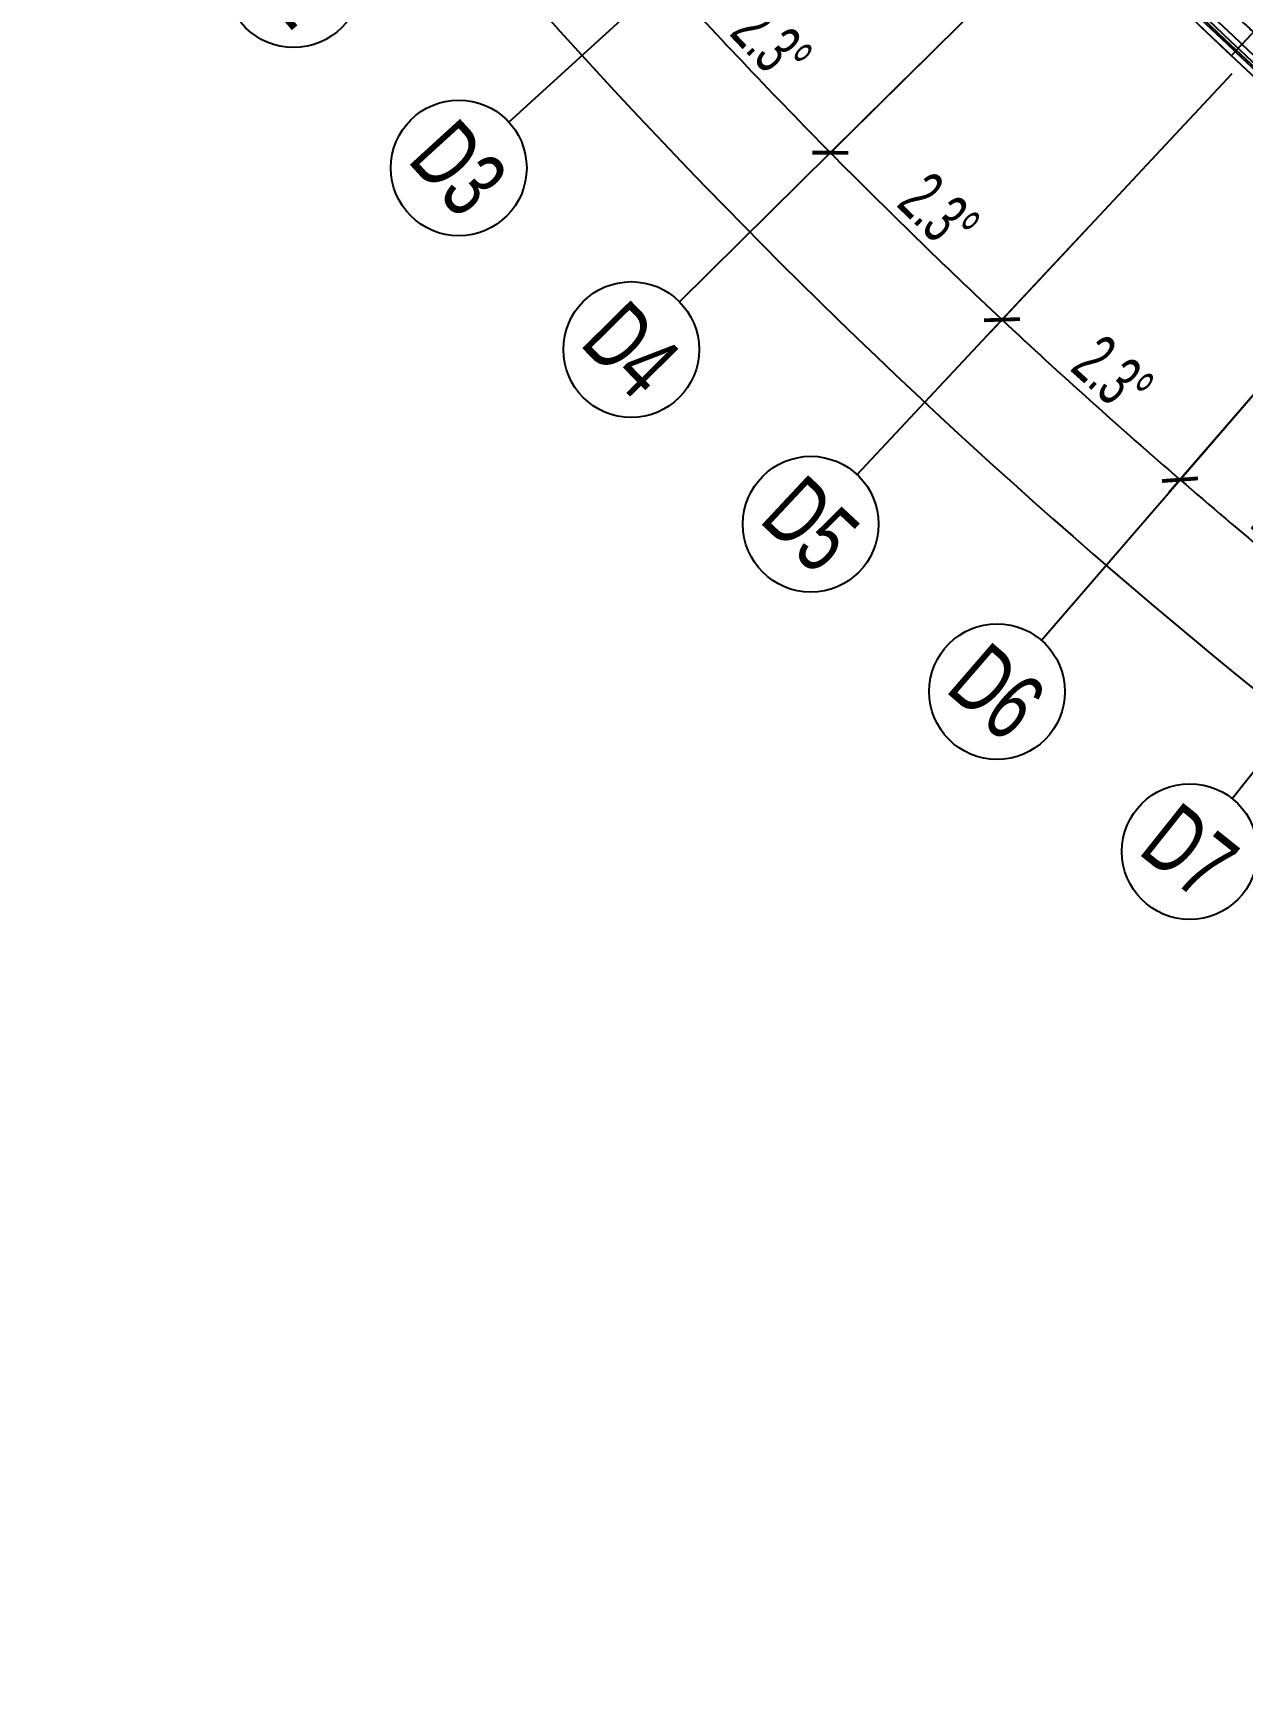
# Model space of a CAD drawing. Extents: x 36903891 to 38126251, y 2073392 to 2924740.
# Drawn here: x 36930451 to 36973210, y 2082007 to 2140173 of the extents above; entities that cross this region are included whole.
import ezdxf
from ezdxf.enums import TextEntityAlignment as Align
from ezdxf.xclip import XClip

# ---------------------------------------------------------------- set-up
doc = ezdxf.new("R2010")
doc.units = 0
doc.header["$LTSCALE"] = 1000
doc.header["$XCLIPFRAME"] = 0
doc.linetypes.add('CENTER', pattern=[2, 1.25, -0.25, 0.25, -0.25])
doc.linetypes.add('CENTER2', pattern=[28.575, 19.05, -3.175, 3.175, -3.175])
doc.layers.get('0').update_dxf_attribs({"color": 8})
doc.layers.get('Defpoints').update_dxf_attribs({"color": 8})
for name, color, linetype in [('#幕墙线-平面', 8, 'Continuous'), ('#标注', 8, 'Continuous'), ('#轴线', 8, 'CENTER2'), ('A-AL-E', 8, 'Continuous'), ('A-FLOR', 8, 'Continuous'), ('A-GRID', 8, 'CENTER'), ('A-ROOF-DRAN', 8, 'Continuous'), ('A-STRS-HRAL', 8, 'Continuous'), ('DIM', 8, 'Continuous')]:
    doc.layers.add(name, color=color, linetype=linetype)
doc.styles.add('#文字', font='jrs.shx', dxfattribs={"width": 0.7, "bigfont": 'hztxt.shx'})
doc.styles.add('JHZX', font='jrs.shx', dxfattribs={"width": 0.6, "bigfont": 'jhz.shx'})
doc.dimstyles.new('JZBZ-600', dxfattribs={"dimscale": 600, "dimtxt": 3, "dimasz": 1.5, "dimexe": 1, "dimexo": 1, "dimgap": 0.5, "dimtad": 1, "dimdec": 0, "dimdsep": 46, "dimtxsty": 'JHZX', "dimblk1": 'ARCHTICK', "dimblk2": 'ARCHTICK', "dimsah": 1, "dimcen": 0, "dimclrd": 1, "dimclre": 1, "dimclrt": 2, "dimadec": 1, "dimazin": 2, "dimtfac": 1, "dimtdec": 0, "dimtix": 1, "dimtmove": 0, "dimatfit": 3, "dimfxl": 1, "dimtolj": 1, "dimlwd": -1, "dimlwe": -1, "dimarcsym": 1})

# ---------------------------------------------------------------- blocks, each defined once
blk = doc.blocks.new('_ARCHTICK')
at = {"color": 0, "linetype": 'ByBlock', "const_width": 0.15}
blk.add_lwpolyline([(-0.5, -0.5), (0.5, 0.5)], dxfattribs=at)
blk = doc.blocks.new('*D96')
at = {"layer": '#标注', "transparency": 16777216}
for p, q in [((36626696, 2798970), (36639772, 2809138)), ((36712456, 2735989), (36718245, 2751509))]:
    blk.add_line(p, q, dxfattribs=at)
blk.add_arc((36780599, 2918657), 179000, 217.87162, 249.54243, dxfattribs=at)
at = {"layer": 'Defpoints', "color": 0, "transparency": 16777216}
for p in [(36780599, 2918657), (36626222, 2798601), (36661822, 2784742), (36712246, 2735427)]:
    blk.add_point(p, dxfattribs=at)
at = {"layer": '#标注', "transparency": 16777216, "xscale": 900, "yscale": 900, "zscale": 900}
for p, rotation in [((36639298, 2808770), 127.8716196905407), ((36718036, 2750946), 339.5424261213195)]:
    blk.add_blockref('_ARCHTICK', p, dxfattribs=dict(at, rotation=rotation))
at = {"layer": '#标注', "transparency": 16777216, "insert": (36675356, 2775350), "char_height": 1800, "attachment_point": 5, "rotation": 323.70702, "style": 'JHZX'}
blk.add_mtext('\\A1;31.7°', dxfattribs=at)
blk = doc.blocks.new('*D99')
at = {"layer": '#标注', "transparency": 16777216}
for p, q in [((36631052, 2782121), (36621821, 2773693)), ((36636558, 2776325), (36627666, 2767539))]:
    blk.add_line(p, q, dxfattribs=at)
blk.add_arc((36780599, 2918657), 214400, 222.39602, 224.65822, dxfattribs=at)
at = {"layer": 'Defpoints', "color": 0, "transparency": 16777216}
for p in [(36780599, 2918657), (36631495, 2782526), (36636985, 2776747), (36624180, 2772026)]:
    blk.add_point(p, dxfattribs=at)
at = {"layer": '#标注', "transparency": 16777216, "xscale": 900, "yscale": 900, "zscale": 900}
for p, rotation in [((36622264, 2774098), 132.396019993021), ((36628093, 2767961), 314.6582207051613)]:
    blk.add_blockref('_ARCHTICK', p, dxfattribs=dict(at, rotation=rotation))
at = {"layer": '#标注', "transparency": 16777216, "insert": (36626018, 2771827), "char_height": 1800, "attachment_point": 5, "rotation": 313.52712, "style": 'JHZX'}
blk.add_mtext('\\A1;2.3°', dxfattribs=at)
blk = doc.blocks.new('*D100')
at = {"layer": '#标注', "transparency": 16777216}
for p, q in [((36636558, 2776325), (36627666, 2767539)), ((36642288, 2770750), (36633751, 2761620))]:
    blk.add_line(p, q, dxfattribs=at)
blk.add_arc((36780599, 2918657), 214400, 224.65822, 226.92042, dxfattribs=at)
at = {"layer": 'Defpoints', "color": 0, "transparency": 16777216}
for p in [(36780599, 2918657), (36636985, 2776747), (36642698, 2771188), (36630090, 2765967)]:
    blk.add_point(p, dxfattribs=at)
at = {"layer": '#标注', "transparency": 16777216, "xscale": 900, "yscale": 900, "zscale": 900}
for p, rotation in [((36628093, 2767961), 134.6582207051657), ((36634160, 2762058), 316.9204202155164)]:
    blk.add_blockref('_ARCHTICK', p, dxfattribs=dict(at, rotation=rotation))
at = {"layer": '#标注', "transparency": 16777216, "insert": (36631934, 2765840), "char_height": 1800, "attachment_point": 5, "rotation": 315.78932, "style": 'JHZX'}
blk.add_mtext('\\A1;2.3°', dxfattribs=at)
blk = doc.blocks.new('*D101')
at = {"layer": '#标注', "transparency": 16777216}
for p, q in [((36642288, 2770750), (36633751, 2761620)), ((36648234, 2765406), (36640064, 2755946))]:
    blk.add_line(p, q, dxfattribs=at)
blk.add_arc((36780599, 2918657), 214400, 226.92042, 229.18262, dxfattribs=at)
at = {"layer": 'Defpoints', "color": 0, "transparency": 16777216}
for p in [(36780599, 2918657), (36642698, 2771188), (36648627, 2765860), (36636234, 2760145)]:
    blk.add_point(p, dxfattribs=at)
at = {"layer": '#标注', "transparency": 16777216, "xscale": 900, "yscale": 900, "zscale": 900}
for p, rotation in [((36634160, 2762058), 136.9204202155466), ((36640456, 2756400), 319.1826197257417)]:
    blk.add_blockref('_ARCHTICK', p, dxfattribs=dict(at, rotation=rotation))
at = {"layer": '#标注', "transparency": 16777216, "insert": (36638082, 2760090), "char_height": 1800, "attachment_point": 5, "rotation": 318.05152, "style": 'JHZX'}
blk.add_mtext('\\A1;2.3°', dxfattribs=at)
blk = doc.blocks.new('*D238')
at = {"layer": '#标注', "transparency": 16777216}
for p, q in [((36648234, 2765406), (36640064, 2755946)), ((36654387, 2760301), (36646596, 2750525))]:
    blk.add_line(p, q, dxfattribs=at)
blk.add_arc((36780599, 2918657), 214400, 229.18262, 231.44482, dxfattribs=at)
at = {"layer": 'Defpoints', "color": 0, "transparency": 16777216}
for p in [(36780599, 2918657), (36648627, 2765860), (36654761, 2760770), (36642603, 2754570)]:
    blk.add_point(p, dxfattribs=at)
at = {"layer": '#标注', "transparency": 16777216, "xscale": 900, "yscale": 900, "zscale": 900}
for p, rotation in [((36640456, 2756400), 139.1826197257097), ((36646970, 2750995), 321.4448204373593)]:
    blk.add_blockref('_ARCHTICK', p, dxfattribs=dict(at, rotation=rotation))
at = {"layer": '#标注', "transparency": 16777216, "insert": (36644453, 2754589), "char_height": 1800, "attachment_point": 5, "rotation": 320.31372, "style": 'JHZX'}
blk.add_mtext('\\A1;2.3°', dxfattribs=at)
blk = doc.blocks.new('*D248')
at = {"layer": '#标注', "transparency": 16777216}
for p, q in [((36620746, 2794343), (36607722, 2784214)), ((36709822, 2728927), (36704055, 2713469))]:
    blk.add_line(p, q, dxfattribs=at)
blk.add_arc((36780599, 2918657), 218400, 217.87162, 249.54243, dxfattribs=at)
at = {"layer": 'Defpoints', "color": 0, "transparency": 16777216}
for p in [(36780599, 2918657), (36621220, 2794711), (36635678, 2755266), (36710031, 2729490)]:
    blk.add_point(p, dxfattribs=at)
at = {"layer": '#标注', "transparency": 16777216, "xscale": 900, "yscale": 900, "zscale": 900}
for p, rotation in [((36608196, 2784583), 127.8716196904768), ((36704265, 2714031), 339.5424261213194)]:
    blk.add_blockref('_ARCHTICK', p, dxfattribs=dict(at, rotation=rotation))
at = {"layer": '#标注', "transparency": 16777216, "insert": (36652035, 2743594), "char_height": 1800, "attachment_point": 5, "rotation": 323.70702, "style": 'JHZX'}
blk.add_mtext('\\A1;31.7°', dxfattribs=at)
blk = doc.blocks.new('*U51')
blk.add_line((0, -20), (0, 0))
blk.add_circle((0, -24), 4)
at = {"style": 'JHZX', "width": 0.75}
blk.add_attdef('AXES', text='', height=4, dxfattribs=at).set_placement((0, -24), align=Align.MIDDLE_CENTER)
blk = doc.blocks.new('DOTE-11')
at = {"layer": '#轴线'}
for points in [[(36619930, 2865401, 0.466577), (36603298, 2824183, 0.186907), (36713200, 2729400)], [(36649692, 2857636, 0.680187), (36616601, 2810411, 0.162818), (36714738, 2733523)], [(36617041, 2848829, 0.331816), (36614765, 2809199, 0.162774), (36713969, 2731462)]]:
    blk.add_lwpolyline(points, format="xyb", dxfattribs=at)
blk = doc.blocks.new('A$C80b62fe7')
at = {"layer": '#幕墙线-平面'}
for points in [[(-78822, 63164, 0.005574), (-75982, 59854, 0.004935), (-73407, 56977, 0.059294), (-38419, 26758, 0.058599), (2176, 5784, 0.058599)], [(-80806, 61500, 0.005574), (-77929, 58146, 0.004935), (-75320, 55231, 0.059294), (-39869, 24612, 0.058599), (1264, 3360, 0.058599)], [(-81572, 60857, 0.005574), (-78681, 57487, 0.004935), (-76058, 54557, 0.059294), (-40428, 23783, 0.058599), (912, 2424, 0.058599)], [(-83756, 59026, 0.005574), (-80823, 55607, 0.004935), (-78163, 52635, 0.059294), (-42023, 21421, 0.058599), (-92, -243, 0.058599)], [(-83557, 59193, 0.005574), (-80628, 55778, 0.004935), (-77971, 52810, 0.059294), (-41878, 21637, 0.058599), (0, 0, 0.058599)]]:
    blk.add_lwpolyline(points, format="xyb", dxfattribs=at)
blk.add_arc((71052, 188867), 195350, 213.4267, 249.3814, dxfattribs=at)
blk = doc.blocks.new('DASWQE')
at = {"layer": '#幕墙线-平面', "ltscale": 10}
for points in [[(-149869, -125699, 0.005574), (-147029, -129009, 0.004935), (-144454, -131886, 0.059294), (-109466, -162105, 0.058599), (-68871, -183079, 0.058599)], [(-151853, -127363, 0.005574), (-148976, -130717, 0.004935), (-146367, -133632, 0.059294), (-110916, -164251, 0.058599), (-69783, -185503, 0.058599)], [(-152619, -128006, 0.005574), (-149728, -131376, 0.004935), (-147105, -134306, 0.059294), (-111475, -165080, 0.058599), (-70135, -186439, 0.058599)], [(-154604, -129670, 0.005574), (-151675, -133085, 0.004935), (-149018, -136053, 0.059294), (-112925, -167226, 0.058599), (-71047, -188863, 0.058599)]]:
    blk.add_lwpolyline(points, format="xyb", dxfattribs=at)
blk.add_lwpolyline([(-138331, -147271), (-133743, -142388)], dxfattribs=at)
at = {"layer": 'DIM', "ltscale": 10}
blk.add_blockref('A$C80b62fe7', (-71047, -188863), dxfattribs=at)
blk = doc.blocks.new('CXVFG')
at = {"layer": 'A-AL-E'}
for points in [[(39145500.5, 1853223.9, 0.0576175), (39180598.9, 1822856), (39177185.1, 1817800.7)], [(39145647.8, 1853359.1, 0.057865), (39180876.2, 1822909.2), (39177350.8, 1817688.8)]]:
    blk.add_lwpolyline(points, format="xyb", dxfattribs=at)
for radius, end in [(195550, 249.381548), (195350, 249.381401)]:
    blk.add_arc((39294377.2, 1989825.2), radius, 213.426702, end, dxfattribs=at)
at = {"layer": 'A-ROOF-DRAN'}
blk.add_lwpolyline([(39147636.9, 1855851.5, 0.0592936), (39183177.1, 1825155.1)], format="xyb", dxfattribs=at)
at = {"layer": 'A-STRS-HRAL'}
for points in [[(39225462.4, 1806660.7, -0.128638), (39144595.9, 1863872.7), (39144442.9, 1863743.9, 0.1286385), (39225392.5, 1806473.3)], [(39145623.8, 1853607.3), (39144923.4, 1852967.9), (39145771.5, 1853742.2, 0.0585466), (39181361.7, 1823002.7), (39180969.9, 1822422.6, -0.0002473), (39180804.4, 1822534.9), (39181084.2, 1822949.3, -0.0580499), (39145758.9, 1853459.9), (39145205.9, 1852955), (39145374.5, 1852770.4), (39145226.8, 1852635.5), (39144923.4, 1852967.9)]]:
    blk.add_lwpolyline(points, format="xyb", dxfattribs=at)
blk = doc.blocks.new('ZW-5001')
at = {"layer": '#标注'}
ref = blk.add_blockref('*U51', (36620121.4, 2783360.8), dxfattribs=dict(at, xscale=600, yscale=600, rotation=310.1336417587769))
ref.add_attrib('AXES', 'D2', dxfattribs={"layer": '0', "height": 2400, "rotation": 310.133642, "style": '#文字', "width": 0.7}).set_placement((36609112, 2774079), align=Align.MIDDLE_CENTER)
ref = blk.add_blockref('*U51', (36625586.9, 2777131.8), dxfattribs=dict(at, xscale=600, yscale=600, rotation=312.395842055319))
ref.add_attrib('AXES', 'D3', dxfattribs={"layer": '0', "height": 2400, "rotation": 312.395842, "style": '#文字', "width": 0.7}).set_placement((36614952.5, 2767422.7), align=Align.MIDDLE_CENTER)
ref = blk.add_blockref('*U51', (36631294.1, 2771123.4), dxfattribs=dict(at, xscale=600, yscale=600, rotation=314.6580423518612))
ref.add_attrib('AXES', 'D4', dxfattribs={"layer": '0', "height": 2400, "rotation": 314.658042, "style": '#文字', "width": 0.7}).set_placement((36621051.2, 2761002), align=Align.MIDDLE_CENTER)
ref = blk.add_blockref('*U51', (36637234, 2765345), dxfattribs=dict(at, xscale=600.0000000000001, yscale=600.0000000000001, rotation=316.9202426484036))
ref.add_attrib('AXES', 'D5', dxfattribs={"layer": '0', "height": 2400, "rotation": 316.920242, "style": '#文字', "width": 0.7}).set_placement((36627398.6, 2754827.2), align=Align.MIDDLE_CENTER)
ref = blk.add_blockref('*U51', (36643397.4, 2759805.5), dxfattribs=dict(at, xscale=600, yscale=600, rotation=319.1824429449462))
ref.add_attrib('AXES', 'D6', dxfattribs={"layer": '0', "height": 2400, "rotation": 319.182443, "style": '#文字', "width": 0.7}).set_placement((36633984.8, 2748907.6), align=Align.MIDDLE_CENTER)
ref = blk.add_blockref('*U51', (36649774.6, 2754513.6), dxfattribs=dict(at, xscale=600, yscale=600, rotation=321.4446432414883))
ref.add_attrib('AXES', 'D7', dxfattribs={"layer": '0', "height": 2400, "rotation": 321.444643, "style": '#文字', "width": 0.7}).set_placement((36640799.5, 2743252.7), align=Align.MIDDLE_CENTER)
for base, p1, p2, picture, middle in [((36635678.4, 2755265.8), (36621220.1, 2794711.2), (36710031.3, 2729489.6), '*D248', (36652034.7, 2743593.8)), ((36624179.9, 2772026.5), (36631495.1, 2782526), (36636984.7, 2776746.6), '*D99', (36626018.2, 2771826.8)), ((36661822.5, 2784742.1), (36626222.1, 2798601.2), (36712246, 2735426.6), '*D96', (36675356.1, 2775350.2)), ((36630089.6, 2765966.5), (36636984.7, 2776746.6), (36642698.2, 2771188.4), '*D100', (36631934.4, 2765839.5)), ((36636234, 2760144.5), (36642698.2, 2771188.4), (36648626.7, 2765860), '*D101', (36638082.4, 2760090.5)), ((36642603.5, 2754569.6), (36648626.7, 2765860), (36654760.8, 2760769.8), '*D238', (36644452.5, 2754588.6))]:
    dim = blk.add_angular_dim_3p(base=base, center=(36780598.5, 2918657.2), p1=p1, p2=p2, dimstyle='JZBZ-600', override={"dimclrd": 256, "dimclre": 256, "dimclrt": 256}, dxfattribs=at)
    dim.commit()
    dim.dimension.update_dxf_attribs({"geometry": picture, "text_midpoint": middle})
blk = doc.blocks.new('FDGFH')
at = {"layer": 'A-FLOR'}
blk.add_blockref('ZW-5001', (-36780599, -2918657), dxfattribs=at)
at = {"layer": 'A-GRID'}
blk.add_blockref('DOTE-11', (-36780599, -2918657), dxfattribs=at)
blk = doc.blocks.new('JUTEWR')
at = {"layer": 'A-STRS-HRAL'}
blk.add_blockref('DASWQE', (36747505, 2929437), dxfattribs=at)
at = {"layer": 'DIM'}
for name, p in [('FDGFH', (36747510, 2929431)), ('CXVFG', (-2546868, 939616))]:
    blk.add_blockref(name, p, dxfattribs=at)

msp = doc.modelspace()

# ---------------------------------------------------------------- block references
at = {"layer": 'DIM'}
ref = msp.add_blockref('JUTEWR', (363648.3, -642797.5), dxfattribs=at)
XClip(ref).set_block_clipping_path([(36540243.0880557299, 2702892.0700622862), (36938694.1744792983, 3117037.741362222)])

doc.saveas('drawing.dxf')
